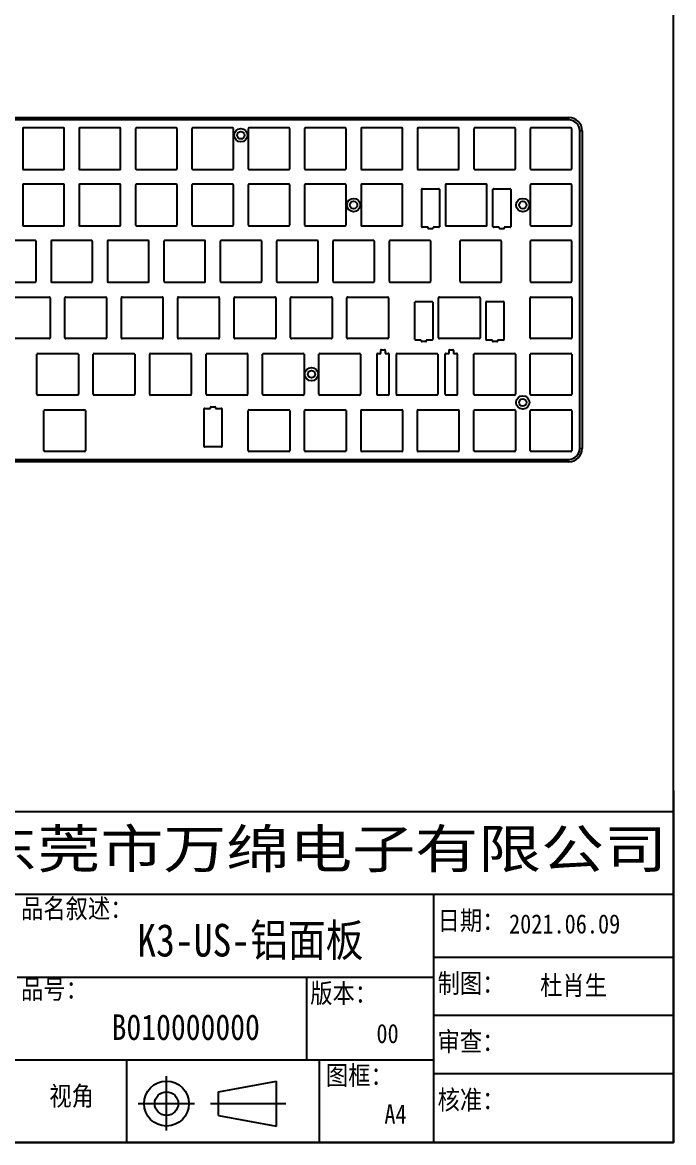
# Model space of a CAD drawing. Header units: millimetres. Extents: x -1373 to -518, y -246 to 359.
# Drawn here: x -737.1 to -517.7, y -246 to 131.4 of the extents above; entities that cross this region are included whole.
import ezdxf

# ---------------------------------------------------------------- set-up
doc = ezdxf.new("R2010")
doc.units = ezdxf.units.MM
doc.header["$LTSCALE"] = 16.335
doc.layers.get('0').update_dxf_attribs({"linetype": 'CONTINUOUS'})
doc.layers.add('图框', color=7, linetype='CONTINUOUS')
doc.styles.get("Standard").update_dxf_attribs({"font": '', "width": 0.85, "height": 2.5})
doc.styles.get('Standard').set_extended_font_data('SimSun')

msp = doc.modelspace()

# ---------------------------------------------------------------- linework, layer by layer
at = {"color": 7, "linetype": 'Continuous'}
for p, q in [((-849.98, 99.37), (-552.98, 99.37)), ((-552.98, 98.57), (-849.98, 98.57)), ((-552.98, 98.57), (-552.98, 99.37)), ((-736.98, 95.6), (-736.98, 82.14)), ((-723.25, 95.87), (-736.71, 95.87)), ((-722.98, 82.14), (-722.98, 95.6)), ((-717.98, 95.6), (-717.98, 82.14)), ((-704.25, 95.87), (-717.71, 95.87)), ((-703.98, 82.14), (-703.98, 95.6)), ((-698.98, 95.6), (-698.98, 82.14)), ((-685.25, 95.87), (-698.71, 95.87)), ((-684.98, 82.14), (-684.98, 95.6)), ((-679.98, 95.6), (-679.98, 82.14)), ((-666.25, 95.87), (-679.71, 95.87)), ((-665.98, 82.14), (-665.98, 95.6)), ((-660.98, 95.6), (-660.98, 82.14)), ((-647.25, 95.87), (-660.71, 95.87)), ((-646.98, 82.14), (-646.98, 95.6)), ((-641.98, 95.6), (-641.98, 82.14)), ((-628.25, 95.87), (-641.71, 95.87)), ((-627.98, 82.14), (-627.98, 95.6)), ((-622.98, 95.6), (-622.98, 82.14)), ((-609.25, 95.87), (-622.71, 95.87)), ((-608.98, 82.14), (-608.98, 95.6)), ((-603.98, 95.6), (-603.98, 82.14)), ((-590.25, 95.87), (-603.71, 95.87)), ((-589.98, 82.14), (-589.98, 95.6)), ((-584.98, 95.6), (-584.98, 82.14)), ((-571.25, 95.87), (-584.71, 95.87)), ((-570.98, 82.14), (-570.98, 95.6)), ((-565.98, 95.6), (-565.98, 82.14)), ((-552.25, 95.87), (-565.71, 95.87)), ((-551.98, 82.14), (-551.98, 95.6)), ((-548.48, 94.87), (-549.28, 94.87)), ((-549.28, -12.13), (-549.28, 94.87)), ((-548.48, 94.87), (-548.48, -12.13)), ((-736.71, 81.87), (-723.25, 81.87)), ((-717.71, 81.87), (-704.25, 81.87)), ((-698.71, 81.87), (-685.25, 81.87)), ((-679.71, 81.87), (-666.25, 81.87)), ((-660.71, 81.87), (-647.25, 81.87)), ((-641.71, 81.87), (-628.25, 81.87)), ((-622.71, 81.87), (-609.25, 81.87)), ((-603.71, 81.87), (-590.25, 81.87)), ((-584.71, 81.87), (-571.25, 81.87)), ((-565.71, 81.87), (-552.25, 81.87)), ((-736.98, 76.6), (-736.98, 63.14)), ((-723.25, 76.87), (-736.71, 76.87)), ((-722.98, 63.14), (-722.98, 76.6)), ((-717.98, 76.6), (-717.98, 63.14)), ((-704.25, 76.87), (-717.71, 76.87)), ((-703.98, 63.14), (-703.98, 76.6)), ((-698.98, 76.6), (-698.98, 63.14)), ((-685.25, 76.87), (-698.71, 76.87)), ((-684.98, 63.14), (-684.98, 76.6)), ((-679.98, 76.6), (-679.98, 63.14)), ((-666.25, 76.87), (-679.71, 76.87)), ((-665.98, 63.14), (-665.98, 76.6)), ((-660.98, 76.6), (-660.98, 63.14)), ((-647.25, 76.87), (-660.71, 76.87)), ((-646.98, 63.14), (-646.98, 76.6)), ((-641.98, 76.6), (-641.98, 63.14)), ((-628.25, 76.87), (-641.71, 76.87)), ((-627.98, 63.14), (-627.98, 76.6)), ((-622.98, 76.6), (-622.98, 63.14)), ((-609.25, 76.87), (-622.71, 76.87)), ((-608.98, 63.14), (-608.98, 76.6)), ((-594.54, 76.6), (-594.54, 63.14)), ((-580.81, 76.87), (-594.27, 76.87)), ((-580.54, 63.14), (-580.54, 76.6)), ((-565.98, 76.6), (-565.98, 63.14)), ((-552.25, 76.87), (-565.71, 76.87)), ((-551.98, 63.14), (-551.98, 76.6)), ((-602.54, 62.57), (-602.54, 75.17)), ((-602.34, 75.37), (-596.74, 75.37)), ((-596.54, 75.17), (-596.54, 62.57)), ((-578.54, 62.57), (-578.54, 75.17)), ((-578.34, 75.37), (-572.74, 75.37)), ((-572.54, 75.17), (-572.54, 62.57)), ((-736.71, 62.87), (-723.25, 62.87)), ((-717.71, 62.87), (-704.25, 62.87)), ((-698.71, 62.87), (-685.25, 62.87)), ((-679.71, 62.87), (-666.25, 62.87)), ((-660.71, 62.87), (-647.25, 62.87)), ((-641.71, 62.87), (-628.25, 62.87)), ((-622.71, 62.87), (-609.25, 62.87)), ((-600.39, 62.37), (-602.34, 62.37)), ((-600.39, 62.07), (-600.39, 62.37)), ((-598.89, 61.87), (-600.19, 61.87)), ((-596.74, 62.37), (-598.69, 62.37)), ((-598.69, 62.37), (-598.69, 62.07)), ((-594.27, 62.87), (-580.81, 62.87)), ((-576.39, 62.37), (-578.34, 62.37)), ((-576.39, 62.07), (-576.39, 62.37)), ((-574.89, 61.87), (-576.19, 61.87)), ((-572.74, 62.37), (-574.69, 62.37)), ((-574.69, 62.37), (-574.69, 62.07)), ((-565.71, 62.87), (-552.25, 62.87)), ((-732.71, 57.87), (-746.17, 57.87)), ((-732.44, 44.14), (-732.44, 57.6)), ((-727.44, 57.6), (-727.44, 44.14)), ((-713.71, 57.87), (-727.17, 57.87)), ((-713.44, 44.14), (-713.44, 57.6)), ((-708.44, 57.6), (-708.44, 44.14)), ((-694.71, 57.87), (-708.17, 57.87)), ((-694.44, 44.14), (-694.44, 57.6)), ((-689.44, 57.6), (-689.44, 44.14)), ((-675.71, 57.87), (-689.17, 57.87)), ((-675.44, 44.14), (-675.44, 57.6)), ((-670.44, 57.6), (-670.44, 44.14)), ((-656.71, 57.87), (-670.17, 57.87)), ((-656.44, 44.14), (-656.44, 57.6)), ((-651.44, 57.6), (-651.44, 44.14)), ((-637.71, 57.87), (-651.17, 57.87)), ((-637.44, 44.14), (-637.44, 57.6)), ((-632.44, 57.6), (-632.44, 44.14)), ((-618.71, 57.87), (-632.17, 57.87)), ((-618.44, 44.14), (-618.44, 57.6)), ((-613.44, 57.6), (-613.44, 44.14)), ((-599.71, 57.87), (-613.17, 57.87)), ((-599.44, 44.14), (-599.44, 57.6)), ((-565.98, 57.6), (-565.98, 44.14)), ((-552.25, 57.87), (-565.71, 57.87)), ((-551.98, 44.14), (-551.98, 57.6)), ((-746.17, 43.87), (-732.71, 43.87)), ((-727.17, 43.87), (-713.71, 43.87)), ((-708.17, 43.87), (-694.71, 43.87)), ((-689.17, 43.87), (-675.71, 43.87)), ((-670.17, 43.87), (-656.71, 43.87)), ((-651.17, 43.87), (-637.71, 43.87)), ((-632.17, 43.87), (-618.71, 43.87)), ((-613.17, 43.87), (-599.71, 43.87)), ((-565.71, 43.87), (-552.25, 43.87)), ((-741.46, 38.87), (-728, 38.87)), ((-727.73, 38.6), (-727.73, 25.14)), ((-722.73, 25.14), (-722.73, 38.6)), ((-722.46, 38.87), (-709, 38.87)), ((-708.73, 38.6), (-708.73, 25.14)), ((-703.73, 25.14), (-703.73, 38.6)), ((-703.46, 38.87), (-690, 38.87)), ((-689.73, 38.6), (-689.73, 25.14)), ((-684.73, 25.14), (-684.73, 38.6)), ((-684.46, 38.87), (-671, 38.87)), ((-670.73, 38.6), (-670.73, 25.14)), ((-665.73, 25.14), (-665.73, 38.6)), ((-665.46, 38.87), (-652, 38.87)), ((-651.73, 38.6), (-651.73, 25.14)), ((-646.73, 25.14), (-646.73, 38.6)), ((-646.46, 38.87), (-633, 38.87)), ((-632.73, 38.6), (-632.73, 25.14)), ((-627.73, 25.14), (-627.73, 38.6)), ((-627.46, 38.87), (-614, 38.87)), ((-613.73, 38.6), (-613.73, 25.14)), ((-565.98, 25.14), (-565.98, 38.6)), ((-565.71, 38.87), (-552.25, 38.87)), ((-551.98, 38.6), (-551.98, 25.14)), ((-728, 24.87), (-741.46, 24.87)), ((-709, 24.87), (-722.46, 24.87)), ((-690, 24.87), (-703.46, 24.87)), ((-671, 24.87), (-684.46, 24.87)), ((-652, 24.87), (-665.46, 24.87)), ((-633, 24.87), (-646.46, 24.87)), ((-614, 24.87), (-627.46, 24.87)), ((-552.25, 24.87), (-565.71, 24.87)), ((-732.18, 6.14), (-732.18, 19.6)), ((-731.91, 19.87), (-718.45, 19.87)), ((-718.18, 19.6), (-718.18, 6.14)), ((-713.18, 6.14), (-713.18, 19.6)), ((-712.91, 19.87), (-699.45, 19.87)), ((-699.18, 19.6), (-699.18, 6.14)), ((-694.18, 6.14), (-694.18, 19.6)), ((-693.91, 19.87), (-680.45, 19.87)), ((-680.18, 19.6), (-680.18, 6.14)), ((-675.18, 6.14), (-675.18, 19.6)), ((-674.91, 19.87), (-661.45, 19.87)), ((-661.18, 19.6), (-661.18, 6.14)), ((-656.18, 6.14), (-656.18, 19.6)), ((-655.91, 19.87), (-642.45, 19.87)), ((-642.18, 19.6), (-642.18, 6.14)), ((-637.18, 6.14), (-637.18, 19.6)), ((-636.91, 19.87), (-623.45, 19.87)), ((-623.18, 19.6), (-623.18, 6.14)), ((-617.58, 6.07), (-617.58, 19.67)), ((-617.38, 19.87), (-616.33, 19.87)), ((-616.33, 19.87), (-616.33, 20.92)), ((-616.13, 21.12), (-615.03, 21.12)), ((-614.83, 20.92), (-614.83, 19.87)), ((-614.83, 19.87), (-613.78, 19.87)), ((-613.58, 19.67), (-613.58, 6.07)), ((-611.08, 6.14), (-611.08, 19.6)), ((-610.81, 19.87), (-597.35, 19.87)), ((-597.08, 19.6), (-597.08, 6.14)), ((-594.58, 6.07), (-594.58, 19.67)), ((-594.38, 19.87), (-593.33, 19.87)), ((-593.33, 19.87), (-593.33, 20.92)), ((-593.13, 21.12), (-592.03, 21.12)), ((-591.83, 20.92), (-591.83, 19.87)), ((-591.83, 19.87), (-590.78, 19.87)), ((-590.58, 19.67), (-590.58, 6.07)), ((-584.98, 6.14), (-584.98, 19.6)), ((-584.71, 19.87), (-571.25, 19.87)), ((-570.98, 19.6), (-570.98, 6.14)), ((-565.98, 6.14), (-565.98, 19.6)), ((-565.71, 19.87), (-552.25, 19.87)), ((-551.98, 19.6), (-551.98, 6.14)), ((-718.45, 5.87), (-731.91, 5.87)), ((-699.45, 5.87), (-712.91, 5.87)), ((-680.45, 5.87), (-693.91, 5.87)), ((-661.45, 5.87), (-674.91, 5.87)), ((-642.45, 5.87), (-655.91, 5.87)), ((-623.45, 5.87), (-636.91, 5.87)), ((-613.78, 5.87), (-617.38, 5.87)), ((-597.35, 5.87), (-610.81, 5.87)), ((-590.78, 5.87), (-594.38, 5.87)), ((-571.25, 5.87), (-584.71, 5.87)), ((-552.25, 5.87), (-565.71, 5.87)), ((-729.855, -12.86), (-729.855, 0.6)), ((-729.585, 0.87), (-716.125, 0.87)), ((-715.855, 0.6), (-715.855, -12.86)), ((-675.855, -11.43), (-675.855, 1.17)), ((-675.655, 1.37), (-673.705, 1.37)), ((-673.705, 1.37), (-673.705, 1.67)), ((-673.505, 1.87), (-672.205, 1.87)), ((-672.005, 1.67), (-672.005, 1.37)), ((-672.005, 1.37), (-670.055, 1.37)), ((-669.855, 1.17), (-669.855, -11.43)), ((-660.98, -12.86), (-660.98, 0.6)), ((-660.71, 0.87), (-647.25, 0.87)), ((-646.98, 0.6), (-646.98, -12.86)), ((-641.98, -12.86), (-641.98, 0.6)), ((-641.71, 0.87), (-628.25, 0.87)), ((-627.98, 0.6), (-627.98, -12.86)), ((-622.98, -12.86), (-622.98, 0.6)), ((-622.71, 0.87), (-609.25, 0.87)), ((-608.98, 0.6), (-608.98, -12.86)), ((-603.98, -12.86), (-603.98, 0.6)), ((-603.71, 0.87), (-590.25, 0.87)), ((-589.98, 0.6), (-589.98, -12.86)), ((-584.98, -12.86), (-584.98, 0.6)), ((-584.71, 0.87), (-571.25, 0.87)), ((-570.98, 0.6), (-570.98, -12.86)), ((-565.98, -12.86), (-565.98, 0.6)), ((-565.71, 0.87), (-552.25, 0.87)), ((-551.98, 0.6), (-551.98, -12.86)), ((-716.125, -13.13), (-729.585, -13.13)), ((-670.055, -11.63), (-675.655, -11.63)), ((-647.25, -13.13), (-660.71, -13.13)), ((-628.25, -13.13), (-641.71, -13.13)), ((-609.25, -13.13), (-622.71, -13.13)), ((-590.25, -13.13), (-603.71, -13.13)), ((-571.25, -13.13), (-584.71, -13.13)), ((-552.25, -13.13), (-565.71, -13.13)), ((-549.28, -12.13), (-548.48, -12.13)), ((-849.98, -15.83), (-552.98, -15.83)), ((-552.98, -16.63), (-849.98, -16.63)), ((-552.98, -16.63), (-552.98, -15.83))]:
    msp.add_line(p, q, dxfattribs=at)
at = {"color": 1, "linetype": 'Continuous'}
for p, q in [((-589.68, 57.6), (-589.68, 44.14)), ((-575.95, 57.87), (-589.41, 57.87)), ((-575.68, 44.14), (-575.68, 57.6)), ((-589.41, 43.87), (-575.95, 43.87)), ((-596.83, 25.14), (-596.83, 38.6)), ((-596.56, 38.87), (-583.1, 38.87)), ((-582.83, 38.6), (-582.83, 25.14)), ((-604.83, 24.57), (-604.83, 37.17)), ((-604.63, 37.37), (-599.03, 37.37)), ((-598.83, 37.17), (-598.83, 24.57)), ((-580.83, 24.57), (-580.83, 37.17)), ((-580.63, 37.37), (-575.03, 37.37)), ((-574.83, 37.17), (-574.83, 24.57)), ((-602.68, 24.37), (-604.63, 24.37)), ((-602.68, 24.07), (-602.68, 24.37)), ((-601.18, 23.87), (-602.48, 23.87)), ((-599.03, 24.37), (-600.98, 24.37)), ((-600.98, 24.37), (-600.98, 24.07)), ((-583.1, 24.87), (-596.56, 24.87)), ((-578.68, 24.37), (-580.63, 24.37)), ((-578.68, 24.07), (-578.68, 24.37)), ((-577.18, 23.87), (-578.48, 23.87)), ((-575.03, 24.37), (-576.98, 24.37)), ((-576.98, 24.37), (-576.98, 24.07))]:
    msp.add_line(p, q, dxfattribs=at)
at = {"color": 7, "linetype": 'Continuous'}
for centre, radius in [((-663.48, 93.37), 2.25), ((-663.48, 93.37), 1.25), ((-625.48, 69.87), 2.25), ((-568.48, 69.87), 2.25), ((-625.48, 69.87), 1.25), ((-568.48, 69.87), 1.25), ((-639.68, 12.87), 2.25), ((-639.68, 12.87), 1.25), ((-568.48, 3.37), 2.25), ((-568.48, 3.37), 1.25)]:
    msp.add_circle(centre, radius, dxfattribs=at)
for centre, radius, start, end in [((-552.98, 94.87), 4.5, 0, 90), ((-552.98, 94.87), 3.7, 0, 90), ((-736.71, 95.6), 0.27, 90, 180), ((-723.25, 95.6), 0.27, 0, 90), ((-717.71, 95.6), 0.27, 90, 180), ((-704.25, 95.6), 0.27, 0, 90), ((-698.71, 95.6), 0.27, 90, 180), ((-685.25, 95.6), 0.27, 0, 90), ((-679.71, 95.6), 0.27, 90, 180), ((-666.25, 95.6), 0.27, 0, 90), ((-660.71, 95.6), 0.27, 90, 180), ((-647.25, 95.6), 0.27, 0, 90), ((-641.71, 95.6), 0.27, 90, 180), ((-628.25, 95.6), 0.27, 0, 90), ((-622.71, 95.6), 0.27, 90, 180), ((-609.25, 95.6), 0.27, 0, 90), ((-603.71, 95.6), 0.27, 90, 180), ((-590.25, 95.6), 0.27, 0, 90), ((-584.71, 95.6), 0.27, 90, 180), ((-571.25, 95.6), 0.27, 0, 90), ((-565.71, 95.6), 0.27, 90, 180), ((-552.25, 95.6), 0.27, 0, 90), ((-736.71, 82.14), 0.27, 180, 270), ((-723.25, 82.14), 0.27, 270, 0), ((-717.71, 82.14), 0.27, 180, 270), ((-704.25, 82.14), 0.27, 270, 0), ((-698.71, 82.14), 0.27, 180, 270), ((-685.25, 82.14), 0.27, 270, 0), ((-679.71, 82.14), 0.27, 180, 270), ((-666.25, 82.14), 0.27, 270, 0), ((-660.71, 82.14), 0.27, 180, 270), ((-647.25, 82.14), 0.27, 270, 0), ((-641.71, 82.14), 0.27, 180, 270), ((-628.25, 82.14), 0.27, 270, 0), ((-622.71, 82.14), 0.27, 180, 270), ((-609.25, 82.14), 0.27, 270, 0), ((-603.71, 82.14), 0.27, 180, 270), ((-590.25, 82.14), 0.27, 270, 0), ((-584.71, 82.14), 0.27, 180, 270), ((-571.25, 82.14), 0.27, 270, 0), ((-565.71, 82.14), 0.27, 180, 270), ((-552.25, 82.14), 0.27, 270, 0), ((-736.71, 76.6), 0.27, 90, 180), ((-723.25, 76.6), 0.27, 0, 90), ((-717.71, 76.6), 0.27, 90, 180), ((-704.25, 76.6), 0.27, 0, 90), ((-698.71, 76.6), 0.27, 90, 180), ((-685.25, 76.6), 0.27, 0, 90), ((-679.71, 76.6), 0.27, 90, 180), ((-666.25, 76.6), 0.27, 0, 90), ((-660.71, 76.6), 0.27, 90, 180), ((-647.25, 76.6), 0.27, 0, 90), ((-641.71, 76.6), 0.27, 90, 180), ((-628.25, 76.6), 0.27, 0, 90), ((-622.71, 76.6), 0.27, 90, 180), ((-609.25, 76.6), 0.27, 0, 90), ((-594.27, 76.6), 0.27, 90, 180), ((-580.81, 76.6), 0.27, 0, 90), ((-565.71, 76.6), 0.27, 90, 180), ((-552.25, 76.6), 0.27, 0, 90), ((-602.34, 75.17), 0.2, 90, 180), ((-596.74, 75.17), 0.2, 0, 90), ((-578.34, 75.17), 0.2, 90, 180), ((-572.74, 75.17), 0.2, 0, 90), ((-736.71, 63.14), 0.27, 180, 270), ((-723.25, 63.14), 0.27, 270, 0), ((-717.71, 63.14), 0.27, 180, 270), ((-704.25, 63.14), 0.27, 270, 0), ((-698.71, 63.14), 0.27, 180, 270), ((-685.25, 63.14), 0.27, 270, 0), ((-679.71, 63.14), 0.27, 180, 270), ((-666.25, 63.14), 0.27, 270, 0), ((-660.71, 63.14), 0.27, 180, 270), ((-647.25, 63.14), 0.27, 270, 0), ((-641.71, 63.14), 0.27, 180, 270), ((-628.25, 63.14), 0.27, 270, 0), ((-622.71, 63.14), 0.27, 180, 270), ((-609.25, 63.14), 0.27, 270, 0), ((-602.34, 62.57), 0.2, 180, 270), ((-600.19, 62.07), 0.2, 180, 270), ((-598.89, 62.07), 0.2, 270, 0), ((-596.74, 62.57), 0.2, 270, 0), ((-594.27, 63.14), 0.27, 180, 270), ((-580.81, 63.14), 0.27, 270, 0), ((-578.34, 62.57), 0.2, 180, 270), ((-576.19, 62.07), 0.2, 180, 270), ((-574.89, 62.07), 0.2, 270, 0), ((-572.74, 62.57), 0.2, 270, 0), ((-565.71, 63.14), 0.27, 180, 270), ((-552.25, 63.14), 0.27, 270, 0), ((-732.71, 57.6), 0.27, 0, 90), ((-727.17, 57.6), 0.27, 90, 180), ((-713.71, 57.6), 0.27, 0, 90), ((-708.17, 57.6), 0.27, 90, 180), ((-694.71, 57.6), 0.27, 0, 90), ((-689.17, 57.6), 0.27, 90, 180), ((-675.71, 57.6), 0.27, 0, 90), ((-670.17, 57.6), 0.27, 90, 180), ((-656.71, 57.6), 0.27, 0, 90), ((-651.17, 57.6), 0.27, 90, 180), ((-637.71, 57.6), 0.27, 0, 90), ((-632.17, 57.6), 0.27, 90, 180), ((-618.71, 57.6), 0.27, 0, 90), ((-613.17, 57.6), 0.27, 90, 180), ((-599.71, 57.6), 0.27, 0, 90), ((-565.71, 57.6), 0.27, 90, 180), ((-552.25, 57.6), 0.27, 0, 90), ((-732.71, 44.14), 0.27, 270, 0), ((-727.17, 44.14), 0.27, 180, 270), ((-713.71, 44.14), 0.27, 270, 0), ((-708.17, 44.14), 0.27, 180, 270), ((-694.71, 44.14), 0.27, 270, 0), ((-689.17, 44.14), 0.27, 180, 270), ((-675.71, 44.14), 0.27, 270, 0), ((-670.17, 44.14), 0.27, 180, 270), ((-656.71, 44.14), 0.27, 270, 0), ((-651.17, 44.14), 0.27, 180, 270), ((-637.71, 44.14), 0.27, 270, 0), ((-632.17, 44.14), 0.27, 180, 270), ((-618.71, 44.14), 0.27, 270, 0), ((-613.17, 44.14), 0.27, 180, 270), ((-599.71, 44.14), 0.27, 270, 0), ((-565.71, 44.14), 0.27, 180, 270), ((-552.25, 44.14), 0.27, 270, 0), ((-728, 38.6), 0.27, 0, 90), ((-722.46, 38.6), 0.27, 90, 180), ((-709, 38.6), 0.27, 0, 90), ((-703.46, 38.6), 0.27, 90, 180), ((-690, 38.6), 0.27, 0, 90), ((-684.46, 38.6), 0.27, 90, 180), ((-671, 38.6), 0.27, 0, 90), ((-665.46, 38.6), 0.27, 90, 180), ((-652, 38.6), 0.27, 0, 90), ((-646.46, 38.6), 0.27, 90, 180), ((-633, 38.6), 0.27, 0, 90), ((-627.46, 38.6), 0.27, 90, 180), ((-614, 38.6), 0.27, 0, 90), ((-565.71, 38.6), 0.27, 90, 180), ((-552.25, 38.6), 0.27, 0, 90), ((-728, 25.14), 0.27, 270, 0), ((-722.46, 25.14), 0.27, 180, 270), ((-709, 25.14), 0.27, 270, 0), ((-703.46, 25.14), 0.27, 180, 270), ((-690, 25.14), 0.27, 270, 0), ((-684.46, 25.14), 0.27, 180, 270), ((-671, 25.14), 0.27, 270, 0), ((-665.46, 25.14), 0.27, 180, 270), ((-652, 25.14), 0.27, 270, 0), ((-646.46, 25.14), 0.27, 180, 270), ((-633, 25.14), 0.27, 270, 0), ((-627.46, 25.14), 0.27, 180, 270), ((-614, 25.14), 0.27, 270, 0), ((-565.71, 25.14), 0.27, 180, 270), ((-552.25, 25.14), 0.27, 270, 0), ((-731.91, 19.6), 0.27, 90, 180), ((-718.45, 19.6), 0.27, 0, 90), ((-712.91, 19.6), 0.27, 90, 180), ((-699.45, 19.6), 0.27, 0, 90), ((-693.91, 19.6), 0.27, 90, 180), ((-680.45, 19.6), 0.27, 0, 90), ((-674.91, 19.6), 0.27, 90, 180), ((-661.45, 19.6), 0.27, 0, 90), ((-655.91, 19.6), 0.27, 90, 180), ((-642.45, 19.6), 0.27, 0, 90), ((-636.91, 19.6), 0.27, 90, 180), ((-623.45, 19.6), 0.27, 0, 90), ((-617.38, 19.67), 0.2, 90, 180), ((-616.13, 20.92), 0.2, 90, 180), ((-615.03, 20.92), 0.2, 0, 90), ((-613.78, 19.67), 0.2, 0, 90), ((-610.81, 19.6), 0.27, 90, 180), ((-597.35, 19.6), 0.27, 0, 90), ((-594.38, 19.67), 0.2, 90, 180), ((-593.13, 20.92), 0.2, 90, 180), ((-592.03, 20.92), 0.2, 0, 90), ((-590.78, 19.67), 0.2, 0, 90), ((-584.71, 19.6), 0.27, 90, 180), ((-571.25, 19.6), 0.27, 0, 90), ((-565.71, 19.6), 0.27, 90, 180), ((-552.25, 19.6), 0.27, 0, 90), ((-731.91, 6.14), 0.27, 180, 270), ((-718.45, 6.14), 0.27, 270, 0), ((-712.91, 6.14), 0.27, 180, 270), ((-699.45, 6.14), 0.27, 270, 0), ((-693.91, 6.14), 0.27, 180, 270), ((-680.45, 6.14), 0.27, 270, 0), ((-674.91, 6.14), 0.27, 180, 270), ((-661.45, 6.14), 0.27, 270, 0), ((-655.91, 6.14), 0.27, 180, 270), ((-642.45, 6.14), 0.27, 270, 0), ((-636.91, 6.14), 0.27, 180, 270), ((-623.45, 6.14), 0.27, 270, 0), ((-617.38, 6.07), 0.2, 180, 270), ((-613.78, 6.07), 0.2, 270, 0), ((-610.81, 6.14), 0.27, 180, 270), ((-597.35, 6.14), 0.27, 270, 0), ((-594.38, 6.07), 0.2, 180, 270), ((-590.78, 6.07), 0.2, 270, 0), ((-584.71, 6.14), 0.27, 180, 270), ((-571.25, 6.14), 0.27, 270, 0), ((-565.71, 6.14), 0.27, 180, 270), ((-552.25, 6.14), 0.27, 270, 0), ((-729.585, 0.6), 0.27, 90, 180), ((-716.125, 0.6), 0.27, 0, 90), ((-675.655, 1.17), 0.2, 90, 180), ((-673.505, 1.67), 0.2, 90, 180), ((-672.205, 1.67), 0.2, 0, 90), ((-670.055, 1.17), 0.2, 0, 90), ((-660.71, 0.6), 0.27, 90, 180), ((-647.25, 0.6), 0.27, 0, 90), ((-641.71, 0.6), 0.27, 90, 180), ((-628.25, 0.6), 0.27, 0, 90), ((-622.71, 0.6), 0.27, 90, 180), ((-609.25, 0.6), 0.27, 0, 90), ((-603.71, 0.6), 0.27, 90, 180), ((-590.25, 0.6), 0.27, 0, 90), ((-584.71, 0.6), 0.27, 90, 180), ((-571.25, 0.6), 0.27, 0, 90), ((-565.71, 0.6), 0.27, 90, 180), ((-552.25, 0.6), 0.27, 0, 90), ((-729.585, -12.86), 0.27, 180, 270), ((-716.125, -12.86), 0.27, 270, 0), ((-675.655, -11.43), 0.2, 180, 270), ((-670.055, -11.43), 0.2, 270, 0), ((-660.71, -12.86), 0.27, 180, 270), ((-647.25, -12.86), 0.27, 270, 0), ((-641.71, -12.86), 0.27, 180, 270), ((-628.25, -12.86), 0.27, 270, 0), ((-622.71, -12.86), 0.27, 180, 270), ((-609.25, -12.86), 0.27, 270, 0), ((-603.71, -12.86), 0.27, 180, 270), ((-590.25, -12.86), 0.27, 270, 0), ((-584.71, -12.86), 0.27, 180, 270), ((-571.25, -12.86), 0.27, 270, 0), ((-565.71, -12.86), 0.27, 180, 270), ((-552.98, -12.13), 4.5, 270, 0), ((-552.98, -12.13), 3.7, 270, 0), ((-552.25, -12.86), 0.27, 270, 0)]:
    msp.add_arc(centre, radius, start, end, dxfattribs=at)
at = {"color": 1, "linetype": 'Continuous'}
for centre, radius, start, end in [((-589.41, 57.6), 0.27, 90, 180), ((-575.95, 57.6), 0.27, 0, 90), ((-589.41, 44.14), 0.27, 180, 270), ((-575.95, 44.14), 0.27, 270, 0), ((-596.56, 38.6), 0.27, 90, 180), ((-583.1, 38.6), 0.27, 0, 90), ((-604.63, 37.17), 0.2, 90, 180), ((-599.03, 37.17), 0.2, 0, 90), ((-580.63, 37.17), 0.2, 90, 180), ((-575.03, 37.17), 0.2, 0, 90), ((-604.63, 24.57), 0.2, 180, 270), ((-602.48, 24.07), 0.2, 180, 270), ((-601.18, 24.07), 0.2, 270, 0), ((-599.03, 24.57), 0.2, 270, 0), ((-596.56, 25.14), 0.27, 180, 270), ((-583.1, 25.14), 0.27, 270, 0), ((-580.63, 24.57), 0.2, 180, 270), ((-578.48, 24.07), 0.2, 180, 270), ((-577.18, 24.07), 0.2, 270, 0), ((-575.03, 24.57), 0.2, 270, 0)]:
    msp.add_arc(centre, radius, start, end, dxfattribs=at)
at = {"layer": '图框'}
for p, q in [((-517.654, -127.369), (-517.654, -245.95)), ((-837.812, -134.414), (-517.654, -134.414)), ((-837.812, -162.298), (-517.654, -162.298)), ((-598.469, -245.95), (-598.469, -162.298)), ((-598.469, -183.44), (-517.654, -183.44)), ((-738.832, -190.182), (-598.469, -190.182)), ((-641.39, -190.182), (-641.39, -218.066)), ((-598.469, -203.067), (-517.654, -203.067)), ((-837.812, -218.066), (-598.469, -218.066)), ((-702.029, -218.066), (-702.029, -245.95)), ((-637.123, -218.066), (-637.123, -245.95)), ((-688.527, -241.839), (-688.527, -223.608)), ((-671.011, -228.847), (-651.512, -225.236)), ((-651.512, -240.378), (-651.512, -225.236)), ((-598.469, -222.695), (-517.654, -222.695)), ((-671.011, -236.767), (-671.011, -228.847)), ((-698.021, -232.807), (-679.08, -232.807)), ((-673.706, -232.807), (-648.334, -232.807)), ((-671.011, -236.767), (-651.512, -240.378)), ((-517.654, -245.95), (-837.812, -245.95))]:
    msp.add_line(p, q, dxfattribs=at)
msp.add_lwpolyline([(-1373.014, -245.95), (-517.654, -245.95), (-517.654, 358.85), (-1373.014, 358.85)], close=True, dxfattribs=at)
for radius in [7.571, 3.96]:
    msp.add_circle((-688.527, -232.807), radius, dxfattribs=at)

# ---------------------------------------------------------------- texts
at = {"layer": '图框', "insert": (-753.219, -140.506), "char_height": 12.96, "width": 254.76943, "attachment_point": 1}
msp.add_mtext('{\\fMicrosoft YaHei|b0|i0|c134|p34;\\W1.2;东莞市万绵电子有限公司}', dxfattribs=at)
at = {"layer": '图框', "lineweight": 0, "attachment_point": 1}
for s, insert, char_height, width in [('{\\fSimSun|b0|i0|c134|p54;\\C4;品名叙述：}', (-737.546, -163.865), 6.48, 65.04109), ('{\\fSimSun|b0|i0|c134|p54;\\C4;日期：}', (-597.183, -167.9), 6.48, 65.04109), ('{\\fSimSun|b0|i0|c134|p54;\\C4;2021.06.09}', (-573.105, -169.041), 6.48, 65.04109), ('{\\fSimSun|b0|i0|c134|p54;\\C4;K3-US-铝面板}', (-698.38, -172.295), 10.96923, 95.1744), ('{\\fSimSun|b0|i0|c134|p54;\\C4;制图：}', (-597.183, -189.042), 6.48, 65.04109), ('{\\fSimSun|b0|i0|c134|p54;\\C4;品号：}', (-737.546, -191.026), 6.48, 65.04109), ('{\\fSimSun|b0|i0|c134|p54;\\C4;版本：}', (-640.104, -192.408), 6.48, 65.04109), ('{\\fSimSun|b0|i0|c134|p54;\\C4;杜肖生}', (-562.634, -189.728), 6.48, 65.04109), ('{\\fSimSun|b0|i0|c134|p54;\\C4;B010000000}', (-707.024, -202.744), 8.64, 95.1744), ('{\\fSimSun|b0|i0|c134|p54;\\C4;00}', (-617.785, -205.97), 6.48, 65.04109), ('{\\fSimSun|b0|i0|c134|p54;\\C4;审查：}', (-597.183, -208.67), 6.48, 65.04109), ('{\\fSimSun|b0|i0|c134|p54;\\C4;图框：}', (-634.808, -220.075), 6.48, 65.04109), ('{\\fSimSun|b0|i0|c134|p54;\\C4;视角}', (-727.995, -227.007), 6.48, 65.04109), ('{\\fSimSun|b0|i0|c134|p54;\\C4;核准：}', (-597.183, -228.298), 6.48, 65.04109), ('{\\fSimSun|b0|i0|c134|p54;\\C4;A4}', (-615.109, -233.105), 6.48, 65.04109)]:
    msp.add_mtext(s, dxfattribs=dict(at, insert=insert, char_height=char_height, width=width))

doc.saveas('drawing.dxf')
